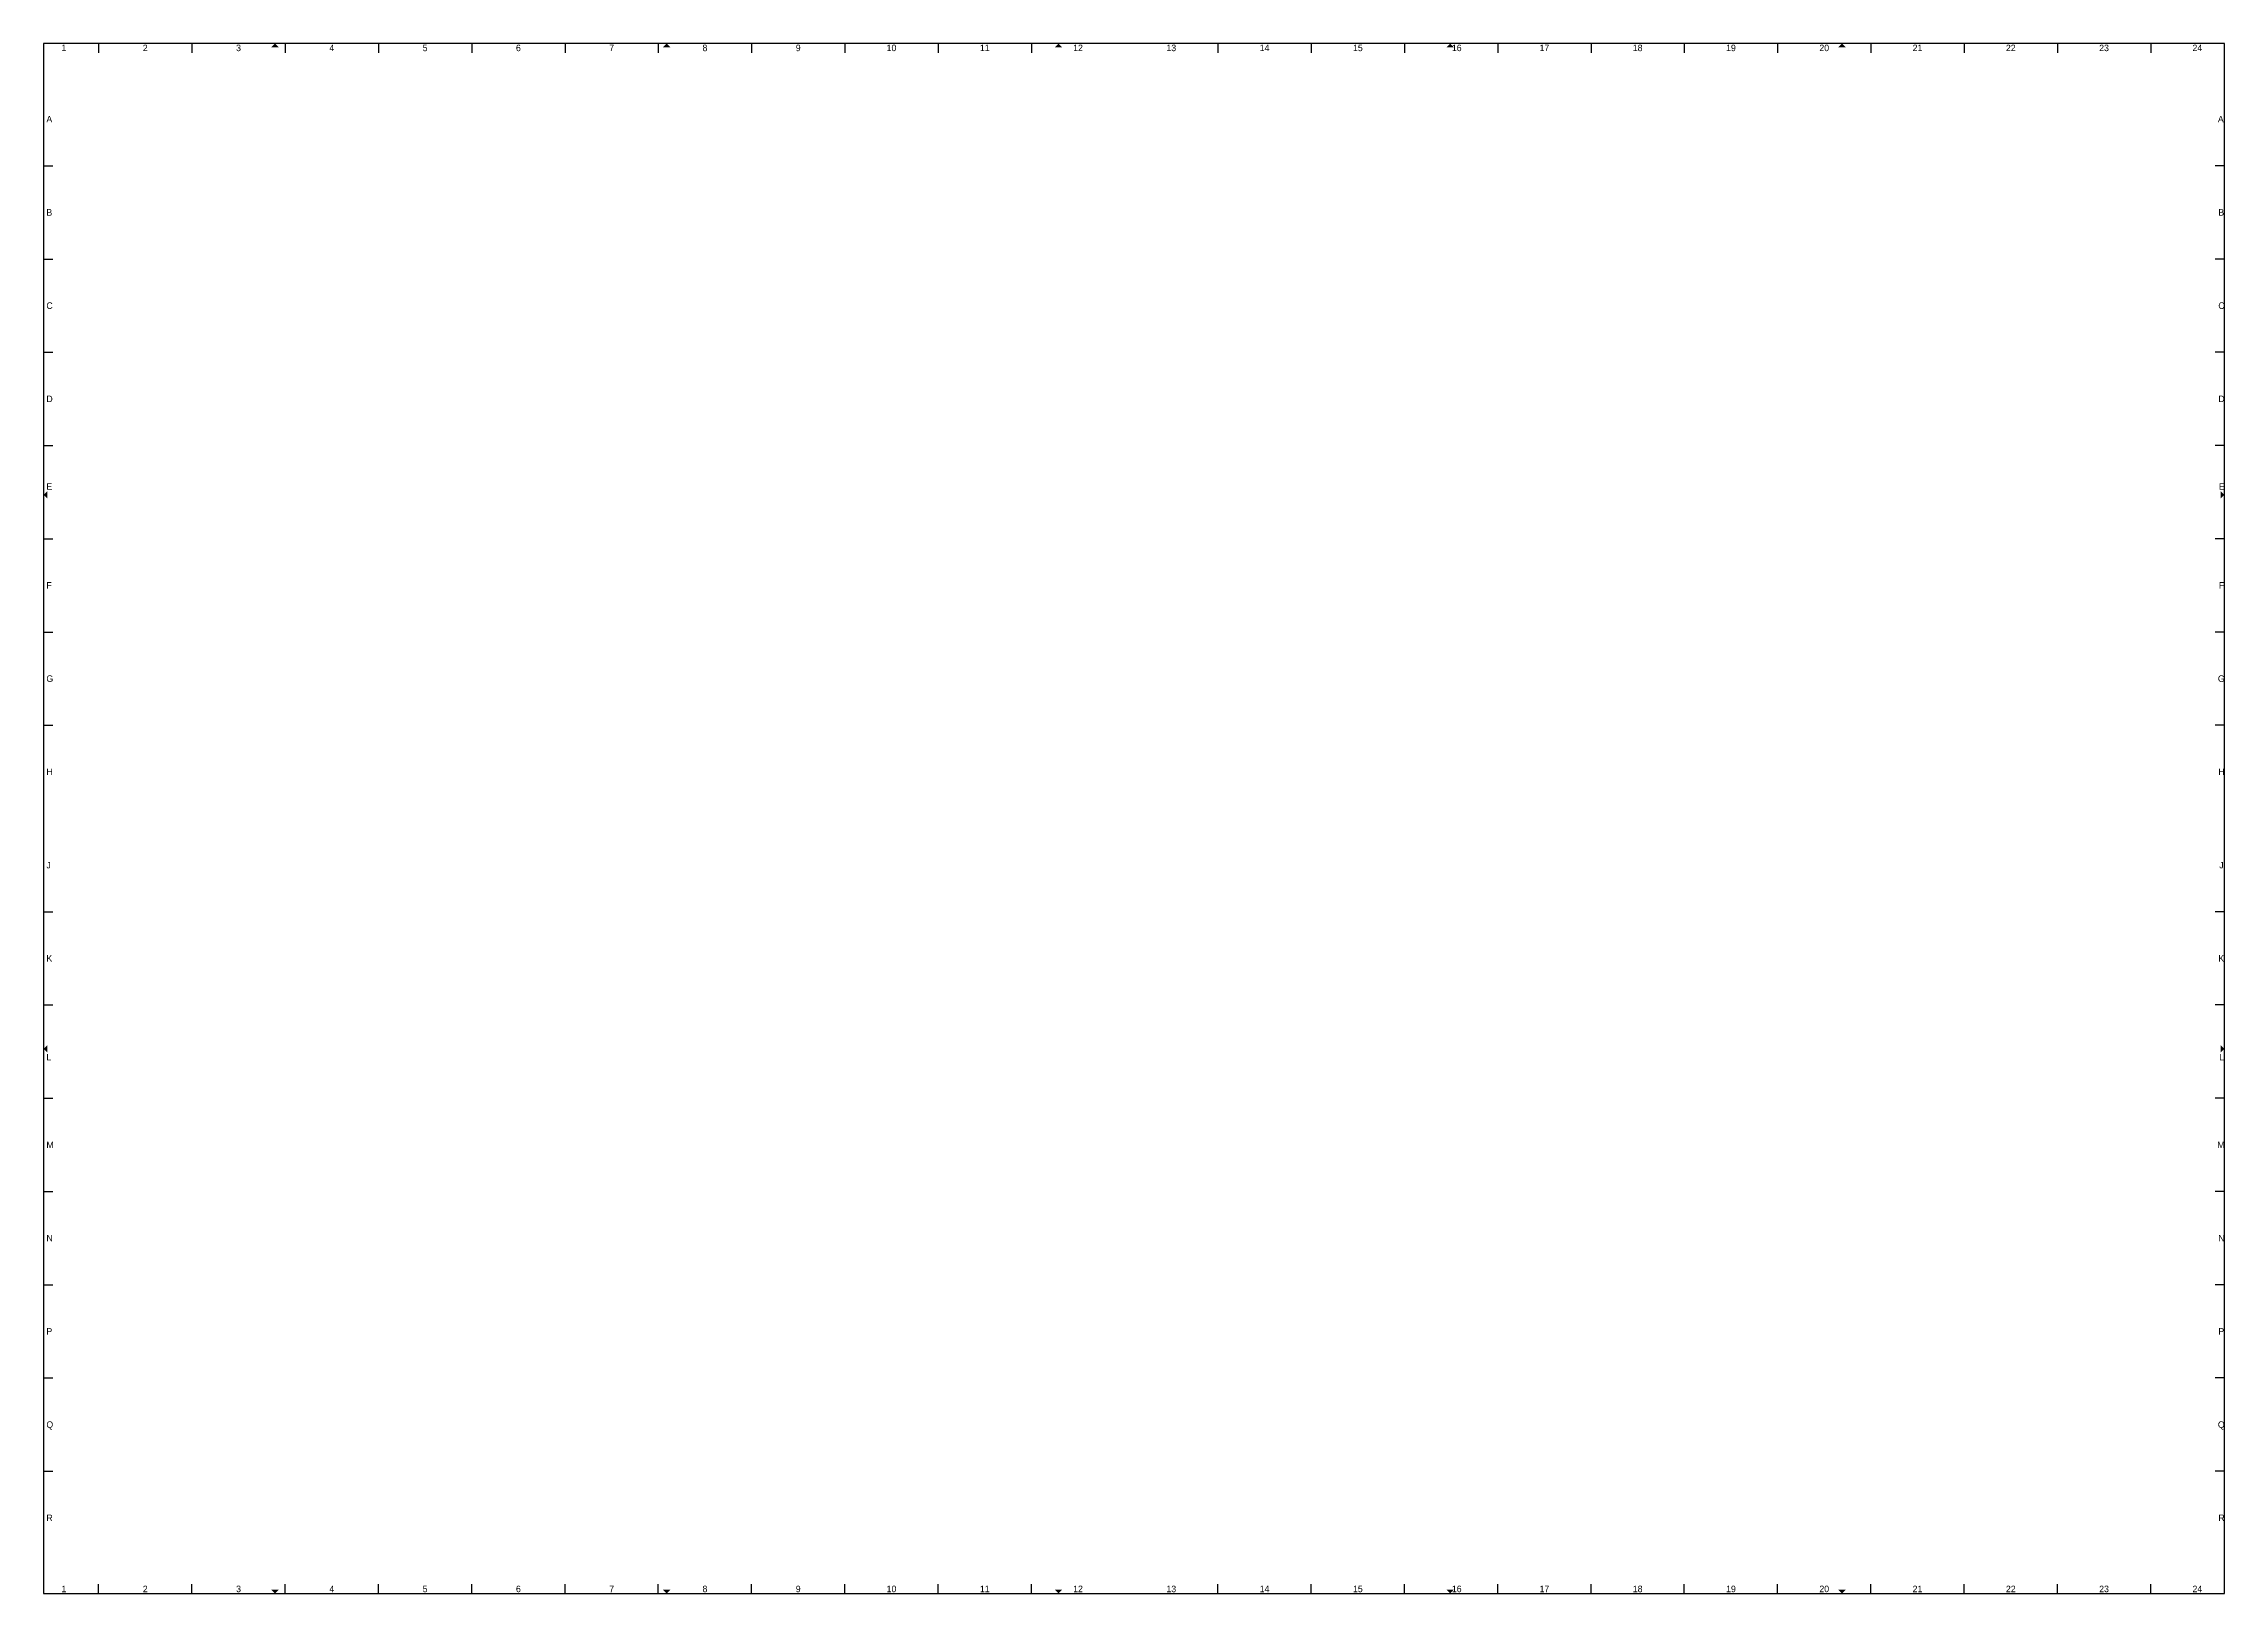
# Model space of a CAD drawing. Extents: x -5 to 1164, y -5 to 826.
import ezdxf
from ezdxf.enums import TextEntityAlignment as Align

# ---------------------------------------------------------------- set-up
doc = ezdxf.new("R2010")
doc.units = 0
doc.header["$MEASUREMENT"] = 0
doc.layers.add('to-xx-rooster', color=7, linetype='CONTINUOUS', lineweight=25)
doc.layers.add('to-xx-vouwmerk', color=7, linetype='CONTINUOUS', lineweight=18)
doc.styles.add('RTW_ISO', font='iso-rtw.shx')

msp = doc.modelspace()

# ---------------------------------------------------------------- hatches: boundary and pattern name
at = {"layer": 'to-xx-vouwmerk'}
h = msp.add_hatch(color=256, dxfattribs=at)
h.paths.add_polyline_path([(121, 824), (119, 826), (119, 824)])
h.paths.add_polyline_path([(119, 824), (119, 826), (117, 824)])
h = msp.add_hatch(color=256, dxfattribs=at)
h.paths.add_polyline_path([(331, 824), (329, 826), (329, 824)])
h.paths.add_polyline_path([(329, 824), (329, 826), (327, 824)])
h = msp.add_hatch(color=256, dxfattribs=at)
h.paths.add_polyline_path([(541, 824), (539, 826), (539, 824)])
h.paths.add_polyline_path([(539, 824), (539, 826), (537, 824)])
h = msp.add_hatch(color=256, dxfattribs=at)
h.paths.add_polyline_path([(751, 824), (749, 826), (749, 824)])
h.paths.add_polyline_path([(749, 824), (749, 826), (747, 824)])
h = msp.add_hatch(color=256, dxfattribs=at)
h.paths.add_polyline_path([(961, 824), (959, 826), (959, 824)])
h.paths.add_polyline_path([(959, 824), (959, 826), (957, 824)])
h = msp.add_hatch(color=256, dxfattribs=at)
h.paths.add_polyline_path([(-3, 586), (-5, 584), (-3, 584)])
h.paths.add_polyline_path([(-3, 584), (-5, 584), (-3, 582)])
h = msp.add_hatch(color=256, dxfattribs=at)
h.paths.add_polyline_path([(1162, 586), (1164, 584), (1162, 584)])
h.paths.add_polyline_path([(1162, 584), (1164, 584), (1162, 582)])
h = msp.add_hatch(color=256, dxfattribs=at)
h.paths.add_polyline_path([(-3, 289), (-5, 287), (-3, 287)])
h.paths.add_polyline_path([(-3, 287), (-5, 287), (-3, 285)])
h = msp.add_hatch(color=256, dxfattribs=at)
h.paths.add_polyline_path([(1162, 289), (1164, 287), (1162, 287)])
h.paths.add_polyline_path([(1162, 287), (1164, 287), (1162, 285)])
h = msp.add_hatch(color=256, dxfattribs=at)
h.paths.add_polyline_path([(121, -3), (119, -5), (119, -3)])
h.paths.add_polyline_path([(119, -3), (119, -5), (117, -3)])
h = msp.add_hatch(color=256, dxfattribs=at)
h.paths.add_polyline_path([(331, -3), (329, -5), (329, -3)])
h.paths.add_polyline_path([(329, -3), (329, -5), (327, -3)])
h = msp.add_hatch(color=256, dxfattribs=at)
h.paths.add_polyline_path([(541, -3), (539, -5), (539, -3)])
h.paths.add_polyline_path([(539, -3), (539, -5), (537, -3)])
h = msp.add_hatch(color=256, dxfattribs=at)
h.paths.add_polyline_path([(751, -3), (749, -5), (749, -3)])
h.paths.add_polyline_path([(749, -3), (749, -5), (747, -3)])
h = msp.add_hatch(color=256, dxfattribs=at)
h.paths.add_polyline_path([(961, -3), (959, -5), (959, -3)])
h.paths.add_polyline_path([(959, -3), (959, -5), (957, -3)])

# ---------------------------------------------------------------- linework, layer by layer
at = {"layer": 'to-xx-rooster'}
for p, q in [((1164, 826), (-5, 826)), ((-5, 826), (-5, -5)), ((24.5, 826), (24.5, 821)), ((74.5, 826), (74.5, 821)), ((124.5, 826), (124.5, 821)), ((174.5, 826), (174.5, 821)), ((224.5, 826), (224.5, 821)), ((274.5, 826), (274.5, 821)), ((324.5, 826), (324.5, 821)), ((374.5, 826), (374.5, 821)), ((424.5, 826), (424.5, 821)), ((474.5, 826), (474.5, 821)), ((524.5, 826), (524.5, 821)), ((624.5, 826), (624.5, 821)), ((674.5, 826), (674.5, 821)), ((724.5, 826), (724.5, 821)), ((774.5, 826), (774.5, 821)), ((824.5, 826), (824.5, 821)), ((874.5, 826), (874.5, 821)), ((924.5, 826), (924.5, 821)), ((974.5, 826), (974.5, 821)), ((1024.5, 826), (1024.5, 821)), ((1074.5, 826), (1074.5, 821)), ((1124.5, 826), (1124.5, 821)), ((1164, -5), (1164, 826)), ((-5, 760.5), (0, 760.5)), ((1164, 760.5), (1159, 760.5)), ((-5, 710.5), (0, 710.5)), ((1164, 710.5), (1159, 710.5)), ((-5, 660.5), (0, 660.5)), ((1164, 660.5), (1159, 660.5)), ((-5, 610.5), (0, 610.5)), ((1164, 610.5), (1159, 610.5)), ((-5, 560.5), (0, 560.5)), ((1164, 560.5), (1159, 560.5)), ((-5, 510.5), (0, 510.5)), ((1164, 510.5), (1159, 510.5)), ((-5, 460.5), (0, 460.5)), ((1164, 460.5), (1159, 460.5)), ((-5, 360.5), (0, 360.5)), ((1164, 360.5), (1159, 360.5)), ((-5, 310.5), (0, 310.5)), ((1164, 310.5), (1159, 310.5)), ((-5, 260.5), (0, 260.5)), ((1164, 260.5), (1159, 260.5)), ((-5, 210.5), (0, 210.5)), ((1164, 210.5), (1159, 210.5)), ((-5, 160.5), (0, 160.5)), ((1164, 160.5), (1159, 160.5)), ((-5, 110.5), (0, 110.5)), ((1164, 110.5), (1159, 110.5)), ((-5, 60.5), (0, 60.5)), ((1164, 60.5), (1159, 60.5)), ((24.5, -5), (24.5, 0)), ((74.5, -5), (74.5, 0)), ((124.5, -5), (124.5, 0)), ((174.5, -5), (174.5, 0)), ((224.5, -5), (224.5, 0)), ((274.5, -5), (274.5, 0)), ((324.5, -5), (324.5, 0)), ((374.5, -5), (374.5, 0)), ((424.5, -5), (424.5, 0)), ((474.5, -5), (474.5, 0)), ((524.5, -5), (524.5, 0)), ((624.5, -5), (624.5, 0)), ((674.5, -5), (674.5, 0)), ((724.5, -5), (724.5, 0)), ((774.5, -5), (774.5, 0)), ((824.5, -5), (824.5, 0)), ((874.5, -5), (874.5, 0)), ((924.5, -5), (924.5, 0)), ((974.5, -5), (974.5, 0)), ((1024.5, -5), (1024.5, 0)), ((1074.5, -5), (1074.5, 0)), ((1124.5, -5), (1124.5, 0)), ((-5, -5), (1164, -5))]:
    msp.add_line(p, q, dxfattribs=at)

# ---------------------------------------------------------------- texts
at = {"layer": 'to-xx-rooster', "lineweight": 35, "style": 'RTW_ISO'}
for s, p in [('1', (5.88, 820.9)), ('2', (49.5, 820.9)), ('3', (99.5, 820.9)), ('4', (149.5, 820.9)), ('5', (199.5, 820.9)), ('6', (249.5, 820.9)), ('7', (299.5, 820.9)), ('8', (349.5, 820.9)), ('9', (399.5, 820.9)), ('10', (449.5, 820.9)), ('11', (499.5, 820.9)), ('12', (549.5, 820.9)), ('13', (599.5, 820.9)), ('14', (649.5, 820.9)), ('15', (699.5, 820.9)), ('16', (752.5, 820.9)), ('17', (799.5, 820.9)), ('18', (849.5, 820.9)), ('19', (899.5, 820.9)), ('20', (949.5, 820.9)), ('21', (999.5, 820.9)), ('22', (1049.5, 820.9)), ('23', (1099.5, 820.9)), ('24', (1149.5, 820.9)), ('1', (5.88, -5.4)), ('2', (49.5, -5.4)), ('3', (99.5, -5.4)), ('4', (149.5, -5.4)), ('5', (199.5, -5.4)), ('6', (249.5, -5.4)), ('7', (299.5, -5.4)), ('8', (349.5, -5.4)), ('9', (399.5, -5.4)), ('10', (449.5, -5.4)), ('11', (499.5, -5.4)), ('12', (549.5, -5.4)), ('13', (599.5, -5.4)), ('14', (649.5, -5.4)), ('15', (699.5, -5.4)), ('16', (752.5, -5.4)), ('17', (799.5, -5.4)), ('18', (849.5, -5.4)), ('19', (899.5, -5.4)), ('20', (949.5, -5.4)), ('21', (999.5, -5.4)), ('22', (1049.5, -5.4)), ('23', (1099.5, -5.4)), ('24', (1149.5, -5.4))]:
    msp.add_text(s, height=3.5, dxfattribs=at).set_placement(p, align=Align.BOTTOM_CENTER)
for s, p in [('A', (-3.5, 785.5)), ('A', (1160.5, 785.5)), ('B', (-3.5, 735.5)), ('B', (1160.75, 735.5)), ('C', (-3.5, 685.5)), ('C', (1160.75, 685.5)), ('D', (-3.5, 635.5)), ('D', (1160.75, 635.5)), ('E', (-3.5, 588.5)), ('E', (1161, 588.5)), ('F', (-3.5, 535.5)), ('F', (1161, 535.5)), ('G', (-3.5, 485.5)), ('G', (1160.5, 485.5)), ('H', (-3.5, 435.5)), ('H', (1160.75, 435.5)), ('J', (-3.5, 385.5)), ('J', (1161.25, 385.5)), ('K', (-3.5, 335.5)), ('K', (1160.75, 335.5)), ('L', (-3.5, 282.5)), ('L', (1161.25, 282.5)), ('M', (-3.5, 235.5)), ('M', (1160.25, 235.5)), ('N', (-3.5, 185.5)), ('N', (1160.75, 185.5)), ('P', (-3.5, 135.5)), ('P', (1160.75, 135.5)), ('Q', (-3.5, 85.5)), ('Q', (1160.5, 85.5)), ('R', (-3.5, 35.5)), ('R', (1160.75, 35.5))]:
    msp.add_text(s, height=3.5, dxfattribs=at).set_placement(p, align=Align.MIDDLE_LEFT)

doc.saveas('drawing.dxf')
